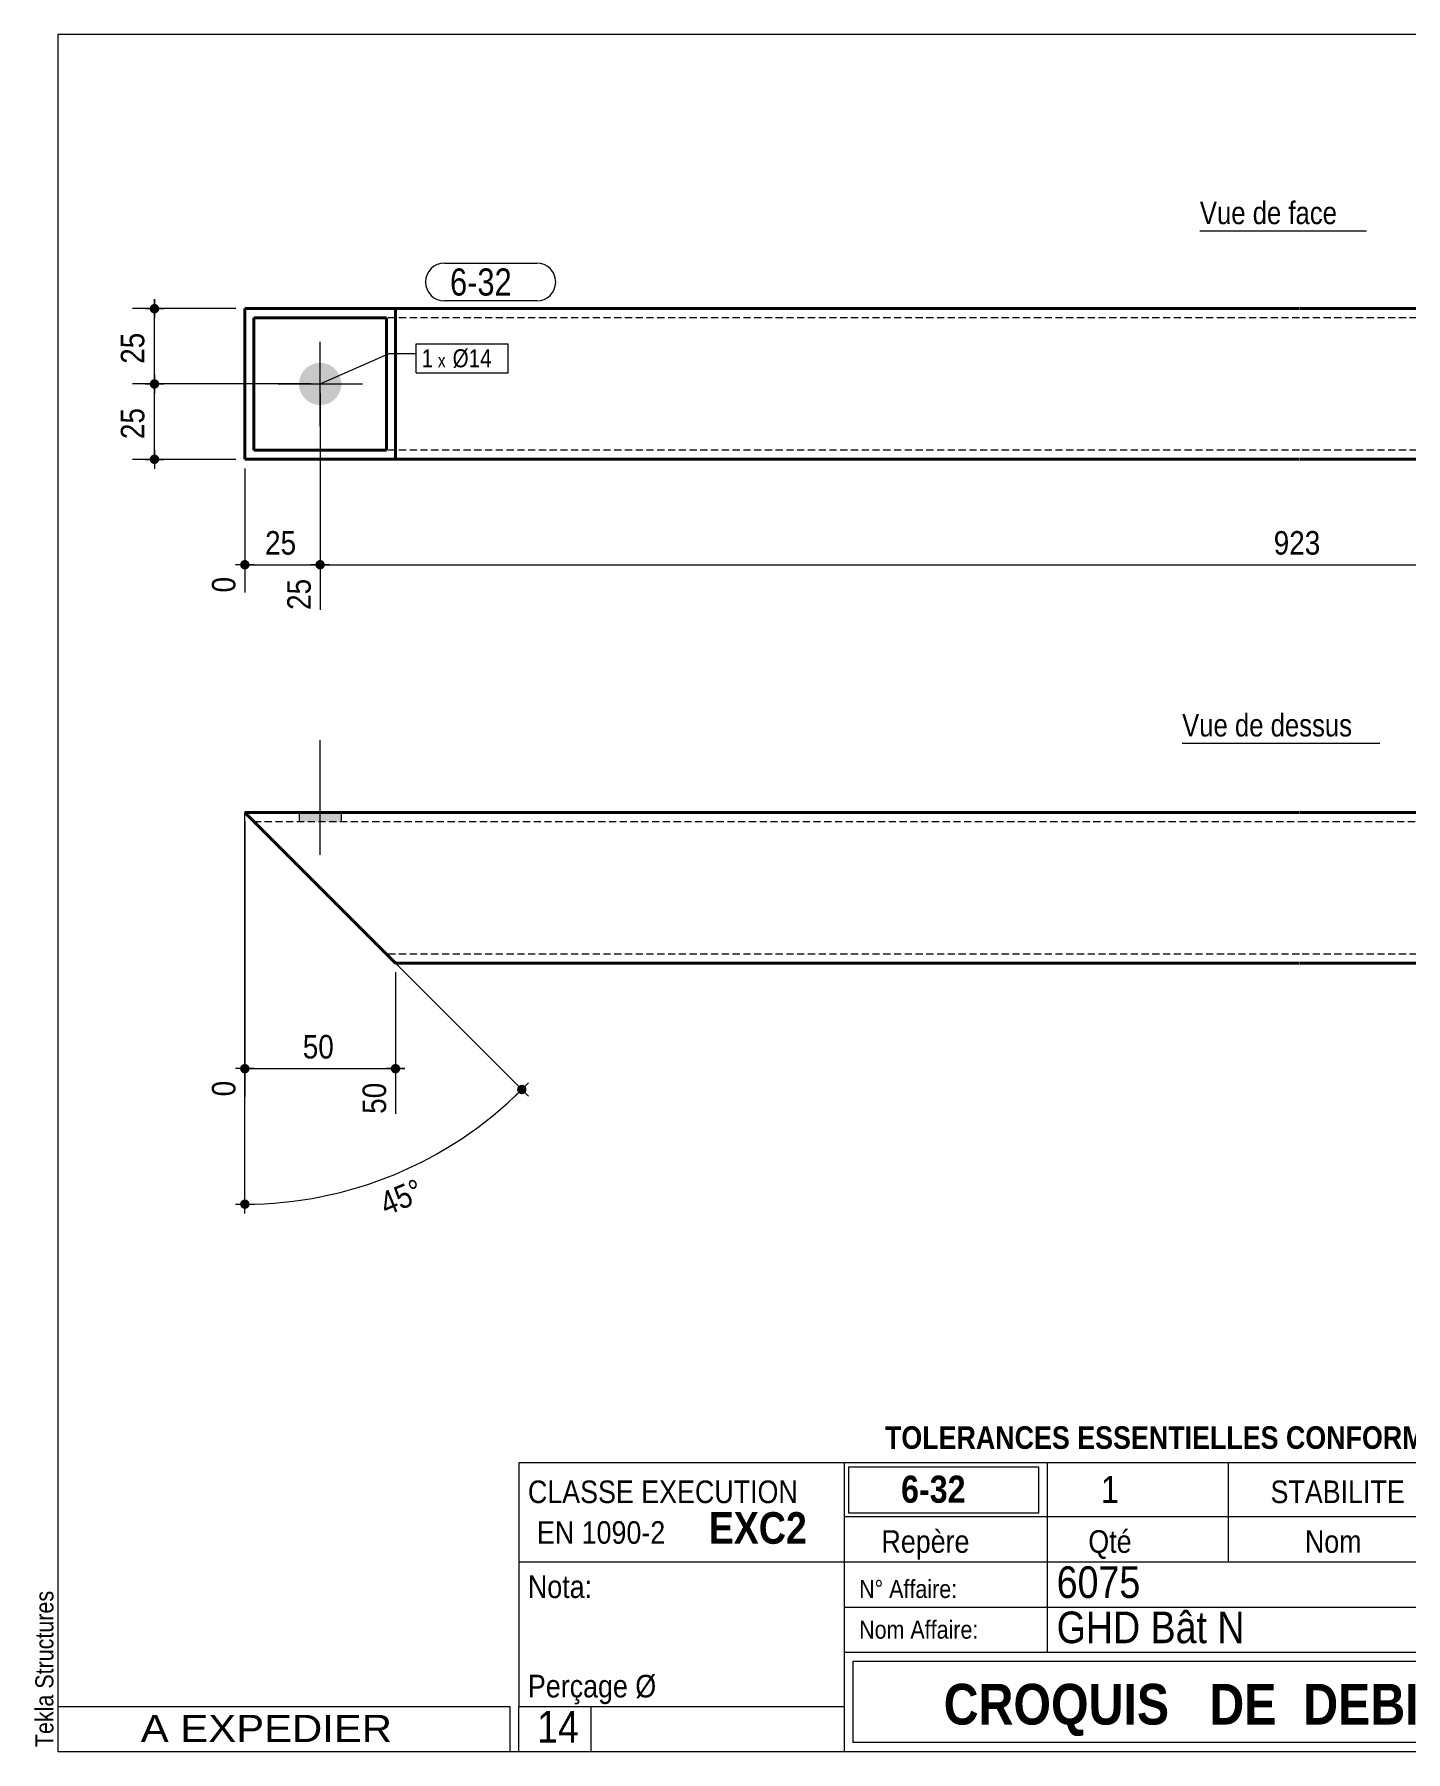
# Model space of a CAD drawing. Header units: millimetres. Extents: x 2 to 287, y 5 to 195.
# Drawn here: x 2.4 to 154.1, y 5 to 195 of the extents above; entities that cross this region are included whole.
import ezdxf

# ---------------------------------------------------------------- set-up
doc = ezdxf.new("R2010")
doc.units = ezdxf.units.MM
doc.linetypes.add('CACHE2', pattern=[1.190625, 0.79375, -0.396875])
for name, color, linetype, lineweight in [('Autre type objet', 1, 'Continuous', 0), ('Boulon', 7, 'Continuous', 0), ('Cache', 7, 'Continuous', 0), ('Cotation', 7, 'Continuous', 0), ('Désignation boulon', 3, 'Continuous', 0), ('Feuille dessin', 5, 'Continuous', 0), ('Piece', 2, 'Continuous', 0), ('Repère pièce', 3, 'Continuous', 0)]:
    doc.layers.add(name, color=color, linetype=linetype, lineweight=lineweight)
doc.styles.add('ARIAL', font='ARIAL.TTF')
doc.styles.add('ARIAL_BOLD', font='ARIALBD.TTF')
doc.styles.add('ARIAL_NARROW', font='ARIAL.TTF')
doc.styles.add('COMIC_SANS_MS', font='COMIC.TTF')

# ---------------------------------------------------------------- blocks, each defined once
blk = doc.blocks.new('*A2')
at = {"layer": 'Boulon'}
blk.add_hatch(color=256, dxfattribs=at).paths.add_polyline_path([(33.96, 153.98), (33.9, 153.99), (33.84, 153.99), (33.78, 153.99), (33.73, 154), (33.67, 154.01), (33.61, 154.02), (33.56, 154.03), (33.5, 154.04), (33.45, 154.05), (33.39, 154.07), (33.34, 154.08), (33.28, 154.1), (33.23, 154.12), (33.17, 154.14), (33.12, 154.16), (33.07, 154.18), (33.02, 154.21), (32.96, 154.23), (32.91, 154.26), (32.86, 154.29), (32.81, 154.32), (32.77, 154.35), (32.72, 154.38), (32.67, 154.41), (32.62, 154.44), (32.58, 154.48), (32.53, 154.51), (32.49, 154.55), (32.45, 154.59), (32.4, 154.63), (32.36, 154.67), (32.32, 154.71), (32.28, 154.75), (32.25, 154.79), (32.21, 154.84), (32.17, 154.88), (32.14, 154.93), (32.11, 154.97), (32.07, 155.02), (32.04, 155.07), (32.01, 155.12), (31.98, 155.17), (31.96, 155.22), (31.93, 155.27), (31.9, 155.32), (31.88, 155.37), (31.86, 155.42), (31.84, 155.48), (31.82, 155.53), (31.8, 155.58), (31.78, 155.64), (31.76, 155.69), (31.75, 155.75), (31.74, 155.81), (31.72, 155.86), (31.71, 155.92), (31.71, 155.97), (31.7, 156.03), (31.69, 156.09), (31.69, 156.15), (31.68, 156.2), (31.68, 156.26), (31.68, 156.32), (31.68, 156.37), (31.68, 156.43), (31.69, 156.49), (31.69, 156.55), (31.7, 156.6), (31.71, 156.66), (31.71, 156.72), (31.72, 156.77), (31.74, 156.83), (31.75, 156.88), (31.76, 156.94), (31.78, 156.99), (31.8, 157.05), (31.82, 157.1), (31.84, 157.16), (31.86, 157.21), (31.88, 157.26), (31.9, 157.31), (31.93, 157.37), (31.96, 157.42), (31.98, 157.47), (32.01, 157.52), (32.04, 157.56), (32.07, 157.61), (32.11, 157.66), (32.14, 157.71), (32.17, 157.75), (32.21, 157.8), (32.25, 157.84), (32.28, 157.88), (32.32, 157.93), (32.36, 157.97), (32.4, 158.01), (32.45, 158.05), (32.49, 158.08), (32.53, 158.12), (32.58, 158.16), (32.62, 158.19), (32.67, 158.22), (32.72, 158.26), (32.77, 158.29), (32.81, 158.32), (32.86, 158.35), (32.91, 158.37), (32.96, 158.4), (33.02, 158.43), (33.07, 158.45), (33.12, 158.47), (33.17, 158.49), (33.23, 158.51), (33.28, 158.53), (33.34, 158.55), (33.39, 158.57), (33.45, 158.58), (33.5, 158.59), (33.56, 158.61), (33.61, 158.62), (33.67, 158.62), (33.73, 158.63), (33.78, 158.64), (33.84, 158.64), (33.9, 158.65), (33.96, 158.65), (34.01, 158.65), (34.07, 158.65), (34.13, 158.65), (34.18, 158.64), (34.24, 158.64), (34.3, 158.63), (34.36, 158.62), (34.41, 158.62), (34.47, 158.61), (34.52, 158.59), (34.58, 158.58), (34.64, 158.57), (34.69, 158.55), (34.75, 158.53), (34.8, 158.51), (34.85, 158.49), (34.91, 158.47), (34.96, 158.45), (35.01, 158.43), (35.06, 158.4), (35.11, 158.37), (35.16, 158.35), (35.21, 158.32), (35.26, 158.29), (35.31, 158.26), (35.36, 158.22), (35.4, 158.19), (35.45, 158.16), (35.49, 158.12), (35.54, 158.08), (35.58, 158.05), (35.62, 158.01), (35.66, 157.97), (35.7, 157.93), (35.74, 157.88), (35.78, 157.84), (35.82, 157.8), (35.85, 157.75), (35.89, 157.71), (35.92, 157.66), (35.95, 157.61), (35.98, 157.56), (36.01, 157.52), (36.04, 157.47), (36.07, 157.42), (36.1, 157.37), (36.12, 157.31), (36.15, 157.26), (36.17, 157.21), (36.19, 157.16), (36.21, 157.1), (36.23, 157.05), (36.25, 156.99), (36.26, 156.94), (36.28, 156.88), (36.29, 156.83), (36.3, 156.77), (36.31, 156.72), (36.32, 156.66), (36.33, 156.6), (36.34, 156.55), (36.34, 156.49), (36.34, 156.43), (36.35, 156.37), (36.35, 156.32), (36.35, 156.26), (36.34, 156.2), (36.34, 156.15), (36.34, 156.09), (36.33, 156.03), (36.32, 155.97), (36.31, 155.92), (36.3, 155.86), (36.29, 155.81), (36.28, 155.75), (36.26, 155.69), (36.25, 155.64), (36.23, 155.58), (36.21, 155.53), (36.19, 155.48), (36.17, 155.42), (36.15, 155.37), (36.12, 155.32), (36.1, 155.27), (36.07, 155.22), (36.04, 155.17), (36.01, 155.12), (35.98, 155.07), (35.95, 155.02), (35.92, 154.97), (35.89, 154.93), (35.85, 154.88), (35.82, 154.84), (35.78, 154.79), (35.74, 154.75), (35.7, 154.71), (35.66, 154.67), (35.62, 154.63), (35.58, 154.59), (35.54, 154.55), (35.49, 154.51), (35.45, 154.48), (35.4, 154.44), (35.36, 154.41), (35.31, 154.38), (35.26, 154.35), (35.21, 154.32), (35.16, 154.29), (35.11, 154.26), (35.06, 154.23), (35.01, 154.21), (34.96, 154.18), (34.91, 154.16), (34.85, 154.14), (34.8, 154.12), (34.75, 154.1), (34.69, 154.08), (34.64, 154.07), (34.58, 154.05), (34.52, 154.04), (34.47, 154.03), (34.41, 154.02), (34.36, 154.01), (34.3, 154), (34.24, 153.99), (34.18, 153.99), (34.13, 153.99), (34.07, 153.98), (34.01, 153.98)], flags=17)
at = {"layer": 'Boulon', "linetype": 'Continuous', "lineweight": 0}
for p, q in [((34.01, 151.65), (34.01, 160.98)), ((29.35, 156.32), (38.68, 156.32))]:
    blk.add_line(p, q, dxfattribs=at)
blk = doc.blocks.new('*A3')
at = {"layer": 'Cache', "color": 7, "linetype": 'CACHE2', "lineweight": 20}
for p, q in [((142.348316, 163.65), (41.348297, 163.65)), ((243.448337, 163.65), (142.448316, 163.65)), ((142.348316, 148.983333), (41.348222, 148.983333)), ((243.448262, 148.983333), (142.448316, 148.983333))]:
    blk.add_line(p, q, dxfattribs=at)
at = {"layer": 'Piece', "color": 2, "linetype": 'Continuous', "lineweight": 40}
for p, q in [((25.68, 147.983333), (25.68, 164.65)), ((25.68, 164.65), (142.348316, 164.65)), ((26.680104, 148.983333), (26.680179, 163.65)), ((41.348297, 163.65), (26.680179, 163.65)), ((41.348222, 148.983333), (41.348297, 163.65)), ((42.348316, 147.983333), (42.348401, 164.65)), ((142.448316, 164.65), (259.113995, 164.65)), ((242.448316, 147.983333), (242.448401, 164.65)), ((243.448337, 163.65), (243.448262, 148.983333)), ((258.114134, 163.65), (243.448337, 163.65)), ((258.114134, 163.65), (258.114059, 148.983333)), ((259.113995, 164.65), (259.113995, 147.983333)), ((41.348222, 148.983333), (26.680104, 148.983333)), ((258.114059, 148.983333), (243.448262, 148.983333)), ((142.348316, 147.983333), (25.68, 147.983333)), ((242.448316, 147.983333), (142.448316, 147.983333)), ((259.113995, 147.983333), (242.448316, 147.983333))]:
    blk.add_line(p, q, dxfattribs=at)
blk = doc.blocks.new('*A5')
at = {"layer": 'Boulon'}
blk.add_hatch(color=256, dxfattribs=at).paths.add_polyline_path([(36.35, 108.9), (36.35, 107.9), (31.68, 107.9), (31.68, 108.9)], flags=17)
at = {"layer": 'Boulon', "linetype": 'Continuous', "lineweight": 0}
for p, q in [((34.01, 104.23), (34.01, 116.9)), ((31.68, 108.9), (31.68, 107.9)), ((36.35, 108.9), (36.35, 107.9))]:
    blk.add_line(p, q, dxfattribs=at)
blk = doc.blocks.new('*A6')
at = {"layer": 'Cache', "color": 7, "linetype": 'CACHE2', "lineweight": 20}
for p, q in [((42.348316, 92.233333), (25.68, 108.9)), ((259.113995, 108.9), (242.448316, 92.233333)), ((26.680179, 107.9), (26.680104, 107.9)), ((26.680104, 107.9), (142.348316, 107.9)), ((26.680179, 107.9), (41.348297, 93.233333)), ((142.448316, 107.9), (258.114134, 107.9)), ((243.448337, 93.233333), (258.114134, 107.9)), ((142.348316, 93.233333), (41.348222, 93.233333)), ((243.448337, 93.233333), (142.448316, 93.233333))]:
    blk.add_line(p, q, dxfattribs=at)
at = {"layer": 'Piece', "color": 2, "linetype": 'Continuous', "lineweight": 40}
for p, q in [((25.68, 108.9), (42.348401, 92.233333)), ((142.348316, 108.9), (25.68, 108.9)), ((259.113995, 108.9), (142.448316, 108.9)), ((242.448401, 92.233333), (259.113995, 108.9)), ((42.348316, 92.233333), (142.348316, 92.233333)), ((142.448316, 92.233333), (242.448401, 92.233333))]:
    blk.add_line(p, q, dxfattribs=at)
blk = doc.blocks.new('*A7')
at = {"layer": 'Feuille dessin', "linetype": 'Continuous', "lineweight": 0}
for p, q in [((282, 195), (5, 195)), ((5, 195), (5, 5)), ((282, 5), (282, 195)), ((5, 5), (282, 5))]:
    blk.add_line(p, q, dxfattribs=at)
at = {"layer": 'Feuille dessin', "style": 'ARIAL', "width": 0.85}
blk.add_text('Tekla Structures', height=2, rotation=90, dxfattribs=at).set_placement((4.5, 5.5))
blk = doc.blocks.new('*A9')
at = {"layer": 'Autre type objet', "linetype": 'Continuous', "lineweight": 0}
for p, q in [((56, 37), (92, 37)), ((56, 37), (56, 10)), ((92, 37), (92, 10)), ((56, 26), (92, 26)), ((56, 10), (92, 10)), ((56, 5), (56, 10)), ((64, 5), (64, 10)), ((56, 5), (64, 5))]:
    blk.add_line(p, q, dxfattribs=at)
at = {"layer": 'Autre type objet', "width": 0.85}
for s, height, style, p in [('CLASSE EXECUTION', 2.5, 'ARIAL', (57, 32.5)), ('EN 1090-2', 2.5, 'ARIAL', (58, 28)), ('EXC2', 3.5, 'ARIAL_BOLD', (77, 28)), ('Nota:', 2.5, 'ARIAL', (57, 22)), ('Perçage Ø', 2.5, 'ARIAL', (57, 11)), ('14', 3.5, 'ARIAL_NARROW', (58.014234, 6))]:
    blk.add_text(s, height=height, dxfattribs=dict(at, style=style)).set_placement(p)
blk = doc.blocks.new('*A10')
at = {"layer": 'Autre type objet', "linetype": 'Continuous', "lineweight": 0}
for p, q in [((92, 37), (282, 37)), ((92, 37), (92, 31)), ((92.51953, 36.5), (113.5, 36.5)), ((92.51953, 31.394341), (92.51953, 36.5)), ((113.5, 36.5), (113.5, 31.394341)), ((114.5, 31), (114.5, 37)), ((134.5, 31), (134.5, 37)), ((160, 31), (160, 37)), ((195, 31), (195, 37)), ((212, 31), (212, 37)), ((228, 31), (228, 37)), ((263.5, 31), (263.5, 37)), ((282, 31), (282, 37)), ((92, 31), (282, 31)), ((92, 31), (92, 5)), ((113.5, 31.394341), (92.51953, 31.394341)), ((114.5, 16), (114.5, 31)), ((134.5, 26), (134.5, 31)), ((160, 26), (160, 31)), ((195, 26), (195, 31)), ((212, 26), (212, 31)), ((228, 26), (228, 31)), ((263.5, 26), (263.5, 31)), ((282, 5), (282, 31)), ((92, 26), (282, 26)), ((181, 26), (181, 5)), ((208, 26), (208, 5)), ((241.262466, 5), (241.262466, 26)), ((92, 21), (241.327069, 20.935451)), ((92, 16), (181, 16)), ((181, 16), (241.297815, 16.021151)), ((93, 15), (180, 15)), ((93, 6), (93, 15)), ((180, 15), (180, 6)), ((181, 11), (241.217807, 10.969512)), ((180, 6), (93, 6)), ((92, 5), (282, 5))]:
    blk.add_line(p, q, dxfattribs=at)
at = {"layer": 'Autre type objet', "width": 0.85}
for s, height, style, p in [('TOLERANCES ESSENTIELLES CONFORMES A LA NORME 1090-1', 2.5, 'ARIAL_BOLD', (96.5, 38.5)), ('6-32', 3, 'ARIAL_BOLD', (98.285724, 32.540141)), ('1', 3, 'ARIAL', (120.389893, 32.5)), ('STABILITE', 2.5, 'ARIAL', (139.159546, 32.5)), ('TUBE-C-50*50*3', 2.5, 'ARIAL', (163.315063, 32.5)), ('973', 3, 'ARIAL', (200.165771, 32.5)), ('S235JR', 3, 'ARIAL', (212.880127, 32.5)), ('PEINTURE', 2.5, 'ARIAL', (237.24646, 32.5)), ('4.1', 3, 'ARIAL', (270.222412, 32.5)), ('Repère', 2.5, 'ARIAL', (96.112978, 27)), ('Qté', 2.5, 'ARIAL', (119, 27)), ('Nom', 2.5, 'ARIAL', (142.961426, 27)), ('Profil', 2.5, 'ARIAL', (173.903564, 27)), ('Longueur', 2.5, 'ARIAL', (197, 27)), ('Qualité', 2.5, 'ARIAL', (214.218018, 27)), ('Finition', 2.5, 'ARIAL', (243, 27)), ('Poids U', 2.5, 'ARIAL', (264, 27)), ('(Kg)', 2, 'ARIAL', (276.5, 27)), ('6075', 3.5, 'ARIAL', (115.5, 22)), ('N° Affaire:', 2, 'ARIAL', (93.640566, 22)), ('Indice de révision:', 2, 'ARIAL', (183, 22)), ('CHARPENTES', 3, 'ARIAL_BOLD', (247.5, 18)), ('Nom Affaire:', 2, 'ARIAL', (93.640566, 17.5)), ('GHD Bât N', 3.5, 'ARIAL', (115.5, 17)), ('Date de révision:', 2, 'ARIAL', (183, 17)), ('Date de création:', 2, 'ARIAL', (183, 12)), ('03.04.2017', 2.5, 'ARIAL', (209, 12)), ('SAINT CLAIR', 3, 'ARIAL_BOLD', (248.5, 11.5)), ('CROQUIS   DE  DEBIT', 4.5, 'ARIAL_BOLD', (103, 8)), ('SD', 2.5, 'ARIAL', (209, 7)), ('Dessinateur:', 2, 'ARIAL', (183, 7))]:
    blk.add_text(s, height=height, dxfattribs=dict(at, style=style)).set_placement(p)
blk = doc.blocks.new('*A11')
at = {"layer": 'Autre type objet', "linetype": 'Continuous', "lineweight": 0}
for p, q in [((5, 10), (55, 10)), ((5, 10), (5, 5)), ((55, 10), (55, 5)), ((5, 5), (55, 5))]:
    blk.add_line(p, q, dxfattribs=at)
at = {"layer": 'Autre type objet', "style": 'ARIAL', "width": 1.105}
blk.add_text('A EXPEDIER', height=3, dxfattribs=at).set_placement((14.169647, 6.073465))
blk = doc.blocks.new('*A12')
at = {"layer": 'Cotation'}
for points in [[(15.65, 155.8), (15.63, 155.8), (15.6, 155.8), (15.58, 155.81), (15.55, 155.81), (15.53, 155.82), (15.5, 155.83), (15.48, 155.84), (15.46, 155.85), (15.43, 155.86), (15.41, 155.87), (15.39, 155.88), (15.37, 155.9), (15.35, 155.91), (15.33, 155.93), (15.31, 155.95), (15.29, 155.97), (15.28, 155.99), (15.26, 156.01), (15.25, 156.03), (15.23, 156.05), (15.22, 156.07), (15.21, 156.09), (15.2, 156.12), (15.19, 156.14), (15.18, 156.17), (15.18, 156.19), (15.17, 156.22), (15.17, 156.24), (15.16, 156.27), (15.16, 156.29), (15.16, 156.32), (15.16, 156.34), (15.16, 156.37), (15.17, 156.39), (15.17, 156.42), (15.18, 156.44), (15.18, 156.47), (15.19, 156.49), (15.2, 156.52), (15.21, 156.54), (15.22, 156.56), (15.23, 156.58), (15.25, 156.61), (15.26, 156.63), (15.28, 156.65), (15.29, 156.67), (15.31, 156.68), (15.33, 156.7), (15.35, 156.72), (15.37, 156.73), (15.39, 156.75), (15.41, 156.76), (15.43, 156.78), (15.46, 156.79), (15.48, 156.8), (15.5, 156.81), (15.53, 156.81), (15.55, 156.82), (15.58, 156.83), (15.6, 156.83), (15.63, 156.83), (15.65, 156.84), (15.68, 156.84), (15.71, 156.84), (15.73, 156.83), (15.76, 156.83), (15.78, 156.83), (15.81, 156.82), (15.83, 156.81), (15.86, 156.81), (15.88, 156.8), (15.9, 156.79), (15.93, 156.78), (15.95, 156.76), (15.97, 156.75), (15.99, 156.73), (16.01, 156.72), (16.03, 156.7), (16.05, 156.68), (16.07, 156.67), (16.08, 156.65), (16.1, 156.63), (16.11, 156.61), (16.13, 156.58), (16.14, 156.56), (16.15, 156.54), (16.16, 156.52), (16.17, 156.49), (16.18, 156.47), (16.18, 156.44), (16.19, 156.42), (16.19, 156.39), (16.2, 156.37), (16.2, 156.34), (16.2, 156.32), (16.2, 156.29), (16.2, 156.27), (16.19, 156.24), (16.19, 156.22), (16.18, 156.19), (16.18, 156.17), (16.17, 156.14), (16.16, 156.12), (16.15, 156.09), (16.14, 156.07), (16.13, 156.05), (16.11, 156.03), (16.1, 156.01), (16.08, 155.99), (16.07, 155.97), (16.05, 155.95), (16.03, 155.93), (16.01, 155.91), (15.99, 155.9), (15.97, 155.88), (15.95, 155.87), (15.93, 155.86), (15.9, 155.85), (15.88, 155.84), (15.86, 155.83), (15.83, 155.82), (15.81, 155.81), (15.78, 155.81), (15.76, 155.8), (15.73, 155.8), (15.71, 155.8), (15.68, 155.8)], [(15.65, 147.46), (15.63, 147.47), (15.6, 147.47), (15.58, 147.47), (15.55, 147.48), (15.53, 147.49), (15.5, 147.49), (15.48, 147.5), (15.46, 147.51), (15.43, 147.52), (15.41, 147.54), (15.39, 147.55), (15.37, 147.57), (15.35, 147.58), (15.33, 147.6), (15.31, 147.62), (15.29, 147.63), (15.28, 147.65), (15.26, 147.67), (15.25, 147.69), (15.23, 147.72), (15.22, 147.74), (15.21, 147.76), (15.2, 147.78), (15.19, 147.81), (15.18, 147.83), (15.18, 147.86), (15.17, 147.88), (15.17, 147.91), (15.16, 147.93), (15.16, 147.96), (15.16, 147.98), (15.16, 148.01), (15.16, 148.03), (15.17, 148.06), (15.17, 148.08), (15.18, 148.11), (15.18, 148.13), (15.19, 148.16), (15.2, 148.18), (15.21, 148.21), (15.22, 148.23), (15.23, 148.25), (15.25, 148.27), (15.26, 148.29), (15.28, 148.31), (15.29, 148.33), (15.31, 148.35), (15.33, 148.37), (15.35, 148.39), (15.37, 148.4), (15.39, 148.42), (15.41, 148.43), (15.43, 148.44), (15.46, 148.45), (15.48, 148.46), (15.5, 148.47), (15.53, 148.48), (15.55, 148.49), (15.58, 148.49), (15.6, 148.5), (15.63, 148.5), (15.65, 148.5), (15.68, 148.5), (15.71, 148.5), (15.73, 148.5), (15.76, 148.5), (15.78, 148.49), (15.81, 148.49), (15.83, 148.48), (15.86, 148.47), (15.88, 148.46), (15.9, 148.45), (15.93, 148.44), (15.95, 148.43), (15.97, 148.42), (15.99, 148.4), (16.01, 148.39), (16.03, 148.37), (16.05, 148.35), (16.07, 148.33), (16.08, 148.31), (16.1, 148.29), (16.11, 148.27), (16.13, 148.25), (16.14, 148.23), (16.15, 148.21), (16.16, 148.18), (16.17, 148.16), (16.18, 148.13), (16.18, 148.11), (16.19, 148.08), (16.19, 148.06), (16.2, 148.03), (16.2, 148.01), (16.2, 147.98), (16.2, 147.96), (16.2, 147.93), (16.19, 147.91), (16.19, 147.88), (16.18, 147.86), (16.18, 147.83), (16.17, 147.81), (16.16, 147.78), (16.15, 147.76), (16.14, 147.74), (16.13, 147.72), (16.11, 147.69), (16.1, 147.67), (16.08, 147.65), (16.07, 147.63), (16.05, 147.62), (16.03, 147.6), (16.01, 147.58), (15.99, 147.57), (15.97, 147.55), (15.95, 147.54), (15.93, 147.52), (15.9, 147.51), (15.88, 147.5), (15.86, 147.49), (15.83, 147.49), (15.81, 147.48), (15.78, 147.47), (15.76, 147.47), (15.73, 147.47), (15.71, 147.46), (15.68, 147.46)]]:
    blk.add_hatch(color=256, dxfattribs=at).paths.add_polyline_path(points, flags=17)
at = {"layer": 'Cotation', "linetype": 'Continuous', "lineweight": 0}
for p, q in [((33.01, 156.32), (13.26, 156.32)), ((14.64, 156.32), (16.72, 156.32)), ((15.68, 157.36), (15.68, 155.28)), ((15.68, 156.32), (15.68, 157.36)), ((15.68, 147.98), (15.68, 156.32)), ((15.68, 149.02), (15.68, 146.94)), ((24.68, 147.98), (13.26, 147.98)), ((14.64, 147.98), (16.72, 147.98)), ((15.68, 147.98), (15.68, 146.94))]:
    blk.add_line(p, q, dxfattribs=at)
at = {"layer": 'Cotation'}
for p in [(15.68, 156.32), (15.68, 147.98)]:
    blk.add_point(p, dxfattribs=at)
at = {"layer": 'Cotation', "style": 'ARIAL', "width": 0.85}
blk.add_text('25', height=2.6, rotation=90.0002, dxfattribs=at).set_placement((14.56, 150.22))
blk = doc.blocks.new('*A13')
at = {"layer": 'Cotation'}
for points in [[(15.65, 164.13), (15.63, 164.13), (15.6, 164.14), (15.58, 164.14), (15.55, 164.15), (15.53, 164.15), (15.5, 164.16), (15.48, 164.17), (15.46, 164.18), (15.43, 164.19), (15.41, 164.2), (15.39, 164.22), (15.37, 164.23), (15.35, 164.25), (15.33, 164.26), (15.31, 164.28), (15.29, 164.3), (15.28, 164.32), (15.26, 164.34), (15.25, 164.36), (15.23, 164.38), (15.22, 164.4), (15.21, 164.43), (15.2, 164.45), (15.19, 164.47), (15.18, 164.5), (15.18, 164.52), (15.17, 164.55), (15.17, 164.57), (15.16, 164.6), (15.16, 164.62), (15.16, 164.65), (15.16, 164.68), (15.16, 164.7), (15.17, 164.73), (15.17, 164.75), (15.18, 164.78), (15.18, 164.8), (15.19, 164.83), (15.2, 164.85), (15.21, 164.87), (15.22, 164.9), (15.23, 164.92), (15.25, 164.94), (15.26, 164.96), (15.28, 164.98), (15.29, 165), (15.31, 165.02), (15.33, 165.04), (15.35, 165.05), (15.37, 165.07), (15.39, 165.08), (15.41, 165.1), (15.43, 165.11), (15.46, 165.12), (15.48, 165.13), (15.5, 165.14), (15.53, 165.15), (15.55, 165.15), (15.58, 165.16), (15.6, 165.16), (15.63, 165.17), (15.65, 165.17), (15.68, 165.17), (15.71, 165.17), (15.73, 165.17), (15.76, 165.16), (15.78, 165.16), (15.81, 165.15), (15.83, 165.15), (15.86, 165.14), (15.88, 165.13), (15.9, 165.12), (15.93, 165.11), (15.95, 165.1), (15.97, 165.08), (15.99, 165.07), (16.01, 165.05), (16.03, 165.04), (16.05, 165.02), (16.07, 165), (16.08, 164.98), (16.1, 164.96), (16.11, 164.94), (16.13, 164.92), (16.14, 164.9), (16.15, 164.87), (16.16, 164.85), (16.17, 164.83), (16.18, 164.8), (16.18, 164.78), (16.19, 164.75), (16.19, 164.73), (16.2, 164.7), (16.2, 164.68), (16.2, 164.65), (16.2, 164.62), (16.2, 164.6), (16.19, 164.57), (16.19, 164.55), (16.18, 164.52), (16.18, 164.5), (16.17, 164.47), (16.16, 164.45), (16.15, 164.43), (16.14, 164.4), (16.13, 164.38), (16.11, 164.36), (16.1, 164.34), (16.08, 164.32), (16.07, 164.3), (16.05, 164.28), (16.03, 164.26), (16.01, 164.25), (15.99, 164.23), (15.97, 164.22), (15.95, 164.2), (15.93, 164.19), (15.9, 164.18), (15.88, 164.17), (15.86, 164.16), (15.83, 164.15), (15.81, 164.15), (15.78, 164.14), (15.76, 164.14), (15.73, 164.13), (15.71, 164.13), (15.68, 164.13)], [(15.65, 155.8), (15.63, 155.8), (15.6, 155.8), (15.58, 155.81), (15.55, 155.81), (15.53, 155.82), (15.5, 155.83), (15.48, 155.84), (15.46, 155.85), (15.43, 155.86), (15.41, 155.87), (15.39, 155.88), (15.37, 155.9), (15.35, 155.91), (15.33, 155.93), (15.31, 155.95), (15.29, 155.97), (15.28, 155.99), (15.26, 156.01), (15.25, 156.03), (15.23, 156.05), (15.22, 156.07), (15.21, 156.09), (15.2, 156.12), (15.19, 156.14), (15.18, 156.17), (15.18, 156.19), (15.17, 156.22), (15.17, 156.24), (15.16, 156.27), (15.16, 156.29), (15.16, 156.32), (15.16, 156.34), (15.16, 156.37), (15.17, 156.39), (15.17, 156.42), (15.18, 156.44), (15.18, 156.47), (15.19, 156.49), (15.2, 156.52), (15.21, 156.54), (15.22, 156.56), (15.23, 156.58), (15.25, 156.61), (15.26, 156.63), (15.28, 156.65), (15.29, 156.67), (15.31, 156.68), (15.33, 156.7), (15.35, 156.72), (15.37, 156.73), (15.39, 156.75), (15.41, 156.76), (15.43, 156.78), (15.46, 156.79), (15.48, 156.8), (15.5, 156.81), (15.53, 156.81), (15.55, 156.82), (15.58, 156.83), (15.6, 156.83), (15.63, 156.83), (15.65, 156.84), (15.68, 156.84), (15.71, 156.84), (15.73, 156.83), (15.76, 156.83), (15.78, 156.83), (15.81, 156.82), (15.83, 156.81), (15.86, 156.81), (15.88, 156.8), (15.9, 156.79), (15.93, 156.78), (15.95, 156.76), (15.97, 156.75), (15.99, 156.73), (16.01, 156.72), (16.03, 156.7), (16.05, 156.68), (16.07, 156.67), (16.08, 156.65), (16.1, 156.63), (16.11, 156.61), (16.13, 156.58), (16.14, 156.56), (16.15, 156.54), (16.16, 156.52), (16.17, 156.49), (16.18, 156.47), (16.18, 156.44), (16.19, 156.42), (16.19, 156.39), (16.2, 156.37), (16.2, 156.34), (16.2, 156.32), (16.2, 156.29), (16.2, 156.27), (16.19, 156.24), (16.19, 156.22), (16.18, 156.19), (16.18, 156.17), (16.17, 156.14), (16.16, 156.12), (16.15, 156.09), (16.14, 156.07), (16.13, 156.05), (16.11, 156.03), (16.1, 156.01), (16.08, 155.99), (16.07, 155.97), (16.05, 155.95), (16.03, 155.93), (16.01, 155.91), (15.99, 155.9), (15.97, 155.88), (15.95, 155.87), (15.93, 155.86), (15.9, 155.85), (15.88, 155.84), (15.86, 155.83), (15.83, 155.82), (15.81, 155.81), (15.78, 155.81), (15.76, 155.8), (15.73, 155.8), (15.71, 155.8), (15.68, 155.8)]]:
    blk.add_hatch(color=256, dxfattribs=at).paths.add_polyline_path(points, flags=17)
at = {"layer": 'Cotation', "linetype": 'Continuous', "lineweight": 0}
for p, q in [((15.68, 165.69), (15.68, 163.61)), ((15.68, 164.65), (15.68, 165.69)), ((24.68, 164.65), (13.26, 164.65)), ((14.64, 164.65), (16.72, 164.65)), ((15.68, 156.32), (15.68, 164.65)), ((33.01, 156.32), (13.26, 156.32)), ((14.64, 156.32), (16.72, 156.32)), ((15.68, 157.36), (15.68, 155.28)), ((15.68, 156.32), (15.68, 155.28))]:
    blk.add_line(p, q, dxfattribs=at)
at = {"layer": 'Cotation'}
for p in [(15.68, 164.65), (15.68, 156.32)]:
    blk.add_point(p, dxfattribs=at)
at = {"layer": 'Cotation', "style": 'ARIAL', "width": 0.85}
blk.add_text('25', height=2.6, rotation=90.0002, dxfattribs=at).set_placement((14.56, 158.55))
blk = doc.blocks.new('*A16')
at = {"layer": 'Cotation'}
for points in [[(25.65, 135.8), (25.63, 135.8), (25.6, 135.8), (25.58, 135.81), (25.55, 135.81), (25.53, 135.82), (25.5, 135.83), (25.48, 135.84), (25.46, 135.85), (25.43, 135.86), (25.41, 135.87), (25.39, 135.88), (25.37, 135.9), (25.35, 135.91), (25.33, 135.93), (25.31, 135.95), (25.29, 135.97), (25.28, 135.99), (25.26, 136.01), (25.25, 136.03), (25.23, 136.05), (25.22, 136.07), (25.21, 136.09), (25.2, 136.12), (25.19, 136.14), (25.18, 136.17), (25.18, 136.19), (25.17, 136.22), (25.17, 136.24), (25.16, 136.27), (25.16, 136.29), (25.16, 136.32), (25.16, 136.34), (25.16, 136.37), (25.17, 136.39), (25.17, 136.42), (25.18, 136.44), (25.18, 136.47), (25.19, 136.49), (25.2, 136.52), (25.21, 136.54), (25.22, 136.56), (25.23, 136.58), (25.25, 136.61), (25.26, 136.63), (25.28, 136.65), (25.29, 136.67), (25.31, 136.68), (25.33, 136.7), (25.35, 136.72), (25.37, 136.73), (25.39, 136.75), (25.41, 136.76), (25.43, 136.78), (25.46, 136.79), (25.48, 136.8), (25.5, 136.81), (25.53, 136.81), (25.55, 136.82), (25.58, 136.83), (25.6, 136.83), (25.63, 136.83), (25.65, 136.84), (25.68, 136.84), (25.71, 136.84), (25.73, 136.83), (25.76, 136.83), (25.78, 136.83), (25.81, 136.82), (25.83, 136.81), (25.86, 136.81), (25.88, 136.8), (25.9, 136.79), (25.93, 136.78), (25.95, 136.76), (25.97, 136.75), (25.99, 136.73), (26.01, 136.72), (26.03, 136.7), (26.05, 136.68), (26.07, 136.67), (26.08, 136.65), (26.1, 136.63), (26.11, 136.61), (26.13, 136.58), (26.14, 136.56), (26.15, 136.54), (26.16, 136.52), (26.17, 136.49), (26.18, 136.47), (26.18, 136.44), (26.19, 136.42), (26.19, 136.39), (26.2, 136.37), (26.2, 136.34), (26.2, 136.32), (26.2, 136.29), (26.2, 136.27), (26.19, 136.24), (26.19, 136.22), (26.18, 136.19), (26.18, 136.17), (26.17, 136.14), (26.16, 136.12), (26.15, 136.09), (26.14, 136.07), (26.13, 136.05), (26.11, 136.03), (26.1, 136.01), (26.08, 135.99), (26.07, 135.97), (26.05, 135.95), (26.03, 135.93), (26.01, 135.91), (25.99, 135.9), (25.97, 135.88), (25.95, 135.87), (25.93, 135.86), (25.9, 135.85), (25.88, 135.84), (25.86, 135.83), (25.83, 135.82), (25.81, 135.81), (25.78, 135.81), (25.76, 135.8), (25.73, 135.8), (25.71, 135.8), (25.68, 135.8)], [(33.99, 135.8), (33.96, 135.8), (33.94, 135.8), (33.91, 135.81), (33.89, 135.81), (33.86, 135.82), (33.84, 135.83), (33.81, 135.84), (33.79, 135.85), (33.77, 135.86), (33.75, 135.87), (33.72, 135.88), (33.7, 135.9), (33.68, 135.91), (33.66, 135.93), (33.65, 135.95), (33.63, 135.97), (33.61, 135.99), (33.6, 136.01), (33.58, 136.03), (33.57, 136.05), (33.55, 136.07), (33.54, 136.09), (33.53, 136.12), (33.52, 136.14), (33.52, 136.17), (33.51, 136.19), (33.5, 136.22), (33.5, 136.24), (33.5, 136.27), (33.49, 136.29), (33.49, 136.32), (33.49, 136.34), (33.5, 136.37), (33.5, 136.39), (33.5, 136.42), (33.51, 136.44), (33.52, 136.47), (33.52, 136.49), (33.53, 136.52), (33.54, 136.54), (33.55, 136.56), (33.57, 136.58), (33.58, 136.61), (33.6, 136.63), (33.61, 136.65), (33.63, 136.67), (33.65, 136.68), (33.66, 136.7), (33.68, 136.72), (33.7, 136.73), (33.72, 136.75), (33.75, 136.76), (33.77, 136.78), (33.79, 136.79), (33.81, 136.8), (33.84, 136.81), (33.86, 136.81), (33.89, 136.82), (33.91, 136.83), (33.94, 136.83), (33.96, 136.83), (33.99, 136.84), (34.01, 136.84), (34.04, 136.84), (34.06, 136.83), (34.09, 136.83), (34.11, 136.83), (34.14, 136.82), (34.16, 136.81), (34.19, 136.81), (34.21, 136.8), (34.24, 136.79), (34.26, 136.78), (34.28, 136.76), (34.3, 136.75), (34.32, 136.73), (34.34, 136.72), (34.36, 136.7), (34.38, 136.68), (34.4, 136.67), (34.42, 136.65), (34.43, 136.63), (34.45, 136.61), (34.46, 136.58), (34.47, 136.56), (34.48, 136.54), (34.49, 136.52), (34.5, 136.49), (34.51, 136.47), (34.52, 136.44), (34.52, 136.42), (34.53, 136.39), (34.53, 136.37), (34.53, 136.34), (34.53, 136.32), (34.53, 136.29), (34.53, 136.27), (34.53, 136.24), (34.52, 136.22), (34.52, 136.19), (34.51, 136.17), (34.5, 136.14), (34.49, 136.12), (34.48, 136.09), (34.47, 136.07), (34.46, 136.05), (34.45, 136.03), (34.43, 136.01), (34.42, 135.99), (34.4, 135.97), (34.38, 135.95), (34.36, 135.93), (34.34, 135.91), (34.32, 135.9), (34.3, 135.88), (34.28, 135.87), (34.26, 135.86), (34.24, 135.85), (34.21, 135.84), (34.19, 135.83), (34.16, 135.82), (34.14, 135.81), (34.11, 135.81), (34.09, 135.8), (34.06, 135.8), (34.04, 135.8), (34.01, 135.8)]]:
    blk.add_hatch(color=256, dxfattribs=at).paths.add_polyline_path(points, flags=17)
at = {"layer": 'Cotation', "linetype": 'Continuous', "lineweight": 0}
for p, q in [((34.01, 155.32), (34.01, 131.32)), ((25.68, 146.98), (25.68, 133.25)), ((25.68, 137.36), (25.68, 135.28)), ((34.01, 137.36), (34.01, 135.28)), ((26.72, 136.32), (24.64, 136.32)), ((25.68, 136.32), (24.64, 136.32)), ((25.68, 136.32), (34.01, 136.32)), ((35.05, 136.32), (32.97, 136.32)), ((34.01, 136.32), (35.05, 136.32))]:
    blk.add_line(p, q, dxfattribs=at)
at = {"layer": 'Cotation'}
for p in [(25.68, 136.32), (34.01, 136.32)]:
    blk.add_point(p, dxfattribs=at)
at = {"layer": 'Cotation', "style": 'ARIAL', "width": 0.85}
blk.add_text('25', height=2.6, dxfattribs=at).set_placement((27.92, 137.44))
for s, p in [('0', (24.64, 133.25)), ('25', (32.97, 131.32))]:
    blk.add_text(s, height=2.6, rotation=90.0002, dxfattribs=at).set_placement(p)
blk = doc.blocks.new('*A17')
at = {"layer": 'Cotation'}
for points in [[(33.99, 135.8), (33.96, 135.8), (33.94, 135.8), (33.91, 135.81), (33.89, 135.81), (33.86, 135.82), (33.84, 135.83), (33.81, 135.84), (33.79, 135.85), (33.77, 135.86), (33.75, 135.87), (33.72, 135.88), (33.7, 135.9), (33.68, 135.91), (33.66, 135.93), (33.65, 135.95), (33.63, 135.97), (33.61, 135.99), (33.6, 136.01), (33.58, 136.03), (33.57, 136.05), (33.55, 136.07), (33.54, 136.09), (33.53, 136.12), (33.52, 136.14), (33.52, 136.17), (33.51, 136.19), (33.5, 136.22), (33.5, 136.24), (33.5, 136.27), (33.49, 136.29), (33.49, 136.32), (33.49, 136.34), (33.5, 136.37), (33.5, 136.39), (33.5, 136.42), (33.51, 136.44), (33.52, 136.47), (33.52, 136.49), (33.53, 136.52), (33.54, 136.54), (33.55, 136.56), (33.57, 136.58), (33.58, 136.61), (33.6, 136.63), (33.61, 136.65), (33.63, 136.67), (33.65, 136.68), (33.66, 136.7), (33.68, 136.72), (33.7, 136.73), (33.72, 136.75), (33.75, 136.76), (33.77, 136.78), (33.79, 136.79), (33.81, 136.8), (33.84, 136.81), (33.86, 136.81), (33.89, 136.82), (33.91, 136.83), (33.94, 136.83), (33.96, 136.83), (33.99, 136.84), (34.01, 136.84), (34.04, 136.84), (34.06, 136.83), (34.09, 136.83), (34.11, 136.83), (34.14, 136.82), (34.16, 136.81), (34.19, 136.81), (34.21, 136.8), (34.24, 136.79), (34.26, 136.78), (34.28, 136.76), (34.3, 136.75), (34.32, 136.73), (34.34, 136.72), (34.36, 136.7), (34.38, 136.68), (34.4, 136.67), (34.42, 136.65), (34.43, 136.63), (34.45, 136.61), (34.46, 136.58), (34.47, 136.56), (34.48, 136.54), (34.49, 136.52), (34.5, 136.49), (34.51, 136.47), (34.52, 136.44), (34.52, 136.42), (34.53, 136.39), (34.53, 136.37), (34.53, 136.34), (34.53, 136.32), (34.53, 136.29), (34.53, 136.27), (34.53, 136.24), (34.52, 136.22), (34.52, 136.19), (34.51, 136.17), (34.5, 136.14), (34.49, 136.12), (34.48, 136.09), (34.47, 136.07), (34.46, 136.05), (34.45, 136.03), (34.43, 136.01), (34.42, 135.99), (34.4, 135.97), (34.38, 135.95), (34.36, 135.93), (34.34, 135.91), (34.32, 135.9), (34.3, 135.88), (34.28, 135.87), (34.26, 135.86), (34.24, 135.85), (34.21, 135.84), (34.19, 135.83), (34.16, 135.82), (34.14, 135.81), (34.11, 135.81), (34.09, 135.8), (34.06, 135.8), (34.04, 135.8), (34.01, 135.8)], [(250.76, 135.8), (250.74, 135.8), (250.71, 135.8), (250.69, 135.81), (250.66, 135.81), (250.64, 135.82), (250.61, 135.83), (250.59, 135.84), (250.56, 135.85), (250.54, 135.86), (250.52, 135.87), (250.5, 135.88), (250.48, 135.9), (250.46, 135.91), (250.44, 135.93), (250.42, 135.95), (250.4, 135.97), (250.38, 135.99), (250.37, 136.01), (250.35, 136.03), (250.34, 136.05), (250.33, 136.07), (250.32, 136.09), (250.31, 136.12), (250.3, 136.14), (250.29, 136.17), (250.28, 136.19), (250.28, 136.22), (250.27, 136.24), (250.27, 136.27), (250.27, 136.29), (250.27, 136.32), (250.27, 136.34), (250.27, 136.37), (250.27, 136.39), (250.28, 136.42), (250.28, 136.44), (250.29, 136.47), (250.3, 136.49), (250.31, 136.52), (250.32, 136.54), (250.33, 136.56), (250.34, 136.58), (250.35, 136.61), (250.37, 136.63), (250.38, 136.65), (250.4, 136.67), (250.42, 136.68), (250.44, 136.7), (250.46, 136.72), (250.48, 136.73), (250.5, 136.75), (250.52, 136.76), (250.54, 136.78), (250.56, 136.79), (250.59, 136.8), (250.61, 136.81), (250.64, 136.81), (250.66, 136.82), (250.69, 136.83), (250.71, 136.83), (250.74, 136.83), (250.76, 136.84), (250.79, 136.84), (250.81, 136.84), (250.84, 136.83), (250.86, 136.83), (250.89, 136.83), (250.91, 136.82), (250.94, 136.81), (250.96, 136.81), (250.99, 136.8), (251.01, 136.79), (251.03, 136.78), (251.05, 136.76), (251.08, 136.75), (251.1, 136.73), (251.12, 136.72), (251.14, 136.7), (251.15, 136.68), (251.17, 136.67), (251.19, 136.65), (251.2, 136.63), (251.22, 136.61), (251.23, 136.58), (251.25, 136.56), (251.26, 136.54), (251.27, 136.52), (251.28, 136.49), (251.28, 136.47), (251.29, 136.44), (251.3, 136.42), (251.3, 136.39), (251.3, 136.37), (251.31, 136.34), (251.31, 136.32), (251.31, 136.29), (251.3, 136.27), (251.3, 136.24), (251.3, 136.22), (251.29, 136.19), (251.28, 136.17), (251.28, 136.14), (251.27, 136.12), (251.26, 136.09), (251.25, 136.07), (251.23, 136.05), (251.22, 136.03), (251.2, 136.01), (251.19, 135.99), (251.17, 135.97), (251.15, 135.95), (251.14, 135.93), (251.12, 135.91), (251.1, 135.9), (251.08, 135.88), (251.05, 135.87), (251.03, 135.86), (251.01, 135.85), (250.99, 135.84), (250.96, 135.83), (250.94, 135.82), (250.91, 135.81), (250.89, 135.81), (250.86, 135.8), (250.84, 135.8), (250.81, 135.8), (250.79, 135.8)]]:
    blk.add_hatch(color=256, dxfattribs=at).paths.add_polyline_path(points, flags=17)
at = {"layer": 'Cotation', "linetype": 'Continuous', "lineweight": 0}
for p, q in [((34.01, 155.32), (34.01, 131.32)), ((250.79, 155.32), (250.79, 129.39)), ((34.01, 137.36), (34.01, 135.28)), ((250.79, 137.36), (250.79, 135.28)), ((35.05, 136.32), (32.97, 136.32)), ((34.01, 136.32), (32.97, 136.32)), ((34.01, 136.32), (250.79, 136.32)), ((251.83, 136.32), (249.75, 136.32)), ((250.79, 136.32), (251.83, 136.32))]:
    blk.add_line(p, q, dxfattribs=at)
at = {"layer": 'Cotation'}
for p in [(34.01, 136.32), (250.79, 136.32)]:
    blk.add_point(p, dxfattribs=at)
at = {"layer": 'Cotation', "style": 'ARIAL', "width": 0.85}
blk.add_text('923', height=2.6, dxfattribs=at).set_placement((139.51, 137.44))
blk.add_text('948', height=2.6, rotation=90.0002, dxfattribs=at).set_placement((249.75, 129.39))
blk = doc.blocks.new('*A20')
at = {"layer": 'Désignation boulon', "linetype": 'Continuous', "lineweight": 0}
for p, q in [((34.013333, 156.316667), (41.639333, 159.6968)), ((41.639333, 159.6968), (44.639333, 159.6968)), ((44.639333, 160.763467), (54.827224, 160.763467)), ((44.639333, 157.563467), (44.639333, 160.763467)), ((54.827224, 157.563467), (54.827224, 160.763467)), ((44.639333, 157.563467), (54.827224, 157.563467))]:
    blk.add_line(p, q, dxfattribs=at)
at = {"layer": 'Désignation boulon', "style": 'COMIC_SANS_MS', "width": 0.85}
for s, height, p in [('1', 2, (45.239333, 158.163467)), ('Ø14', 2, (48.670193, 158.163467)), ('x', 1.5, (47.039529, 158.163467))]:
    blk.add_text(s, height=height, dxfattribs=at).set_placement(p)
blk = doc.blocks.new('*A21')
at = {"layer": 'Repère pièce', "linetype": 'Continuous', "lineweight": 0}
for p, q in [((47.78, 169.7), (57.971211, 169.7)), ((57.971211, 165.5), (47.78, 165.5))]:
    blk.add_line(p, q, dxfattribs=at)
for centre, start, end in [((47.78, 167.6), 90, 270), ((57.971211, 167.6), 270, 90)]:
    blk.add_arc(centre, 2.1, start, end, dxfattribs=at)
at = {"layer": 'Repère pièce', "style": 'COMIC_SANS_MS', "width": 0.85}
blk.add_text('6-32', height=3, dxfattribs=at).set_placement((48.38, 166.1))
blk = doc.blocks.new('*A22')
at = {"layer": 'Autre type objet', "linetype": 'Continuous', "lineweight": 0}
blk.add_line((131.338809, 173.25), (149.781191, 173.25), dxfattribs=at)
at = {"layer": 'Autre type objet', "style": 'COMIC_SANS_MS', "width": 0.85}
blk.add_text('Vue de face', height=2.5, dxfattribs=at).set_placement((131.338809, 174))
blk = doc.blocks.new('*A24')
at = {"layer": 'Cotation'}
for points in [[(56.3, 77.74), (56.27, 77.74), (56.25, 77.75), (56.22, 77.75), (56.2, 77.76), (56.17, 77.76), (56.15, 77.77), (56.12, 77.78), (56.1, 77.79), (56.08, 77.8), (56.06, 77.81), (56.03, 77.83), (56.01, 77.84), (55.99, 77.86), (55.97, 77.87), (55.96, 77.89), (55.94, 77.91), (55.92, 77.93), (55.91, 77.95), (55.89, 77.97), (55.88, 77.99), (55.86, 78.02), (55.85, 78.04), (55.84, 78.06), (55.83, 78.09), (55.83, 78.11), (55.82, 78.13), (55.81, 78.16), (55.81, 78.18), (55.81, 78.21), (55.8, 78.23), (55.8, 78.26), (55.8, 78.29), (55.81, 78.31), (55.81, 78.34), (55.81, 78.36), (55.82, 78.39), (55.83, 78.41), (55.83, 78.44), (55.84, 78.46), (55.85, 78.48), (55.86, 78.51), (55.88, 78.53), (55.89, 78.55), (55.91, 78.57), (55.92, 78.59), (55.94, 78.61), (55.96, 78.63), (55.97, 78.65), (55.99, 78.66), (56.01, 78.68), (56.03, 78.69), (56.06, 78.71), (56.08, 78.72), (56.1, 78.73), (56.12, 78.74), (56.15, 78.75), (56.17, 78.76), (56.2, 78.76), (56.22, 78.77), (56.25, 78.77), (56.27, 78.78), (56.3, 78.78), (56.32, 78.78), (56.35, 78.78), (56.37, 78.78), (56.4, 78.77), (56.42, 78.77), (56.45, 78.76), (56.47, 78.76), (56.5, 78.75), (56.52, 78.74), (56.55, 78.73), (56.57, 78.72), (56.59, 78.71), (56.61, 78.69), (56.63, 78.68), (56.65, 78.66), (56.67, 78.65), (56.69, 78.63), (56.71, 78.61), (56.72, 78.59), (56.74, 78.57), (56.76, 78.55), (56.77, 78.53), (56.78, 78.51), (56.79, 78.48), (56.8, 78.46), (56.81, 78.44), (56.82, 78.41), (56.83, 78.39), (56.83, 78.36), (56.84, 78.34), (56.84, 78.31), (56.84, 78.29), (56.84, 78.26), (56.84, 78.23), (56.84, 78.21), (56.84, 78.18), (56.83, 78.16), (56.83, 78.13), (56.82, 78.11), (56.81, 78.09), (56.8, 78.06), (56.79, 78.04), (56.78, 78.02), (56.77, 77.99), (56.76, 77.97), (56.74, 77.95), (56.72, 77.93), (56.71, 77.91), (56.69, 77.89), (56.67, 77.87), (56.65, 77.86), (56.63, 77.84), (56.61, 77.83), (56.59, 77.81), (56.57, 77.8), (56.55, 77.79), (56.52, 77.78), (56.5, 77.77), (56.47, 77.76), (56.45, 77.76), (56.42, 77.75), (56.4, 77.75), (56.37, 77.74), (56.35, 77.74), (56.32, 77.74)], [(25.65, 65.05), (25.63, 65.05), (25.6, 65.05), (25.58, 65.06), (25.55, 65.06), (25.53, 65.07), (25.5, 65.08), (25.48, 65.09), (25.46, 65.1), (25.43, 65.11), (25.41, 65.12), (25.39, 65.13), (25.37, 65.15), (25.35, 65.16), (25.33, 65.18), (25.31, 65.2), (25.29, 65.22), (25.28, 65.24), (25.26, 65.26), (25.25, 65.28), (25.23, 65.3), (25.22, 65.32), (25.21, 65.34), (25.2, 65.37), (25.19, 65.39), (25.18, 65.42), (25.18, 65.44), (25.17, 65.47), (25.17, 65.49), (25.16, 65.52), (25.16, 65.54), (25.16, 65.57), (25.16, 65.59), (25.16, 65.62), (25.17, 65.64), (25.17, 65.67), (25.18, 65.69), (25.18, 65.72), (25.19, 65.74), (25.2, 65.77), (25.21, 65.79), (25.22, 65.81), (25.23, 65.83), (25.25, 65.86), (25.26, 65.88), (25.28, 65.9), (25.29, 65.92), (25.31, 65.93), (25.33, 65.95), (25.35, 65.97), (25.37, 65.98), (25.39, 66), (25.41, 66.01), (25.43, 66.03), (25.46, 66.04), (25.48, 66.05), (25.5, 66.06), (25.53, 66.06), (25.55, 66.07), (25.58, 66.08), (25.6, 66.08), (25.63, 66.08), (25.65, 66.09), (25.68, 66.09), (25.71, 66.09), (25.73, 66.08), (25.76, 66.08), (25.78, 66.08), (25.81, 66.07), (25.83, 66.06), (25.86, 66.06), (25.88, 66.05), (25.9, 66.04), (25.93, 66.03), (25.95, 66.01), (25.97, 66), (25.99, 65.98), (26.01, 65.97), (26.03, 65.95), (26.05, 65.93), (26.07, 65.92), (26.08, 65.9), (26.1, 65.88), (26.11, 65.86), (26.13, 65.83), (26.14, 65.81), (26.15, 65.79), (26.16, 65.77), (26.17, 65.74), (26.18, 65.72), (26.18, 65.69), (26.19, 65.67), (26.19, 65.64), (26.2, 65.62), (26.2, 65.59), (26.2, 65.57), (26.2, 65.54), (26.2, 65.52), (26.19, 65.49), (26.19, 65.47), (26.18, 65.44), (26.18, 65.42), (26.17, 65.39), (26.16, 65.37), (26.15, 65.34), (26.14, 65.32), (26.13, 65.3), (26.11, 65.28), (26.1, 65.26), (26.08, 65.24), (26.07, 65.22), (26.05, 65.2), (26.03, 65.18), (26.01, 65.16), (25.99, 65.15), (25.97, 65.13), (25.95, 65.12), (25.93, 65.11), (25.9, 65.1), (25.88, 65.09), (25.86, 65.08), (25.83, 65.07), (25.81, 65.06), (25.78, 65.06), (25.76, 65.05), (25.73, 65.05), (25.71, 65.05), (25.68, 65.05)]]:
    blk.add_hatch(color=256, dxfattribs=at).paths.add_polyline_path(points, flags=17)
at = {"layer": 'Cotation', "linetype": 'Continuous', "lineweight": 0}
for p, q in [((56.32, 78.26), (25.68, 108.9)), ((25.68, 65.57), (25.68, 108.9)), ((26.39, 108.19), (56.32, 78.26)), ((55.59, 77.52), (57.06, 79)), ((57.06, 77.52), (55.59, 79)), ((25.68, 64.53), (25.68, 66.61)), ((24.64, 65.57), (26.72, 65.57))]:
    blk.add_line(p, q, dxfattribs=at)
blk.add_arc((25.68, 108.9), 43.33, 270, 315.0029, dxfattribs=at)
at = {"layer": 'Cotation'}
for p in [(56.32, 78.26), (25.68, 65.57)]:
    blk.add_point(p, dxfattribs=at)
at = {"layer": 'Cotation', "style": 'ARIAL', "width": 0.85}
blk.add_text('45°', height=2.6, rotation=22.5001, dxfattribs=at).set_placement((41.33, 64.26))
blk = doc.blocks.new('*A25')
at = {"layer": 'Cotation'}
for points in [[(25.65, 80.05), (25.63, 80.05), (25.6, 80.05), (25.58, 80.06), (25.55, 80.06), (25.53, 80.07), (25.5, 80.08), (25.48, 80.09), (25.46, 80.1), (25.43, 80.11), (25.41, 80.12), (25.39, 80.13), (25.37, 80.15), (25.35, 80.16), (25.33, 80.18), (25.31, 80.2), (25.29, 80.22), (25.28, 80.24), (25.26, 80.26), (25.25, 80.28), (25.23, 80.3), (25.22, 80.32), (25.21, 80.34), (25.2, 80.37), (25.19, 80.39), (25.18, 80.42), (25.18, 80.44), (25.17, 80.47), (25.17, 80.49), (25.16, 80.52), (25.16, 80.54), (25.16, 80.57), (25.16, 80.59), (25.16, 80.62), (25.17, 80.64), (25.17, 80.67), (25.18, 80.69), (25.18, 80.72), (25.19, 80.74), (25.2, 80.77), (25.21, 80.79), (25.22, 80.81), (25.23, 80.83), (25.25, 80.86), (25.26, 80.88), (25.28, 80.9), (25.29, 80.92), (25.31, 80.93), (25.33, 80.95), (25.35, 80.97), (25.37, 80.98), (25.39, 81), (25.41, 81.01), (25.43, 81.03), (25.46, 81.04), (25.48, 81.05), (25.5, 81.06), (25.53, 81.06), (25.55, 81.07), (25.58, 81.08), (25.6, 81.08), (25.63, 81.08), (25.65, 81.09), (25.68, 81.09), (25.71, 81.09), (25.73, 81.08), (25.76, 81.08), (25.78, 81.08), (25.81, 81.07), (25.83, 81.06), (25.86, 81.06), (25.88, 81.05), (25.9, 81.04), (25.93, 81.03), (25.95, 81.01), (25.97, 81), (25.99, 80.98), (26.01, 80.97), (26.03, 80.95), (26.05, 80.93), (26.07, 80.92), (26.08, 80.9), (26.1, 80.88), (26.11, 80.86), (26.13, 80.83), (26.14, 80.81), (26.15, 80.79), (26.16, 80.77), (26.17, 80.74), (26.18, 80.72), (26.18, 80.69), (26.19, 80.67), (26.19, 80.64), (26.2, 80.62), (26.2, 80.59), (26.2, 80.57), (26.2, 80.54), (26.2, 80.52), (26.19, 80.49), (26.19, 80.47), (26.18, 80.44), (26.18, 80.42), (26.17, 80.39), (26.16, 80.37), (26.15, 80.34), (26.14, 80.32), (26.13, 80.3), (26.11, 80.28), (26.1, 80.26), (26.08, 80.24), (26.07, 80.22), (26.05, 80.2), (26.03, 80.18), (26.01, 80.16), (25.99, 80.15), (25.97, 80.13), (25.95, 80.12), (25.93, 80.11), (25.9, 80.1), (25.88, 80.09), (25.86, 80.08), (25.83, 80.07), (25.81, 80.06), (25.78, 80.06), (25.76, 80.05), (25.73, 80.05), (25.71, 80.05), (25.68, 80.05)], [(42.32, 80.05), (42.3, 80.05), (42.27, 80.05), (42.25, 80.06), (42.22, 80.06), (42.2, 80.07), (42.17, 80.08), (42.15, 80.09), (42.13, 80.1), (42.1, 80.11), (42.08, 80.12), (42.06, 80.13), (42.04, 80.15), (42.02, 80.16), (42, 80.18), (41.98, 80.2), (41.96, 80.22), (41.95, 80.24), (41.93, 80.26), (41.92, 80.28), (41.9, 80.3), (41.89, 80.32), (41.88, 80.34), (41.87, 80.37), (41.86, 80.39), (41.85, 80.42), (41.84, 80.44), (41.84, 80.47), (41.83, 80.49), (41.83, 80.52), (41.83, 80.54), (41.83, 80.57), (41.83, 80.59), (41.83, 80.62), (41.83, 80.64), (41.84, 80.67), (41.84, 80.69), (41.85, 80.72), (41.86, 80.74), (41.87, 80.77), (41.88, 80.79), (41.89, 80.81), (41.9, 80.83), (41.92, 80.86), (41.93, 80.88), (41.95, 80.9), (41.96, 80.92), (41.98, 80.93), (42, 80.95), (42.02, 80.97), (42.04, 80.98), (42.06, 81), (42.08, 81.01), (42.1, 81.03), (42.13, 81.04), (42.15, 81.05), (42.17, 81.06), (42.2, 81.06), (42.22, 81.07), (42.25, 81.08), (42.27, 81.08), (42.3, 81.08), (42.32, 81.09), (42.35, 81.09), (42.37, 81.09), (42.4, 81.08), (42.42, 81.08), (42.45, 81.08), (42.47, 81.07), (42.5, 81.06), (42.52, 81.06), (42.55, 81.05), (42.57, 81.04), (42.59, 81.03), (42.62, 81.01), (42.64, 81), (42.66, 80.98), (42.68, 80.97), (42.7, 80.95), (42.72, 80.93), (42.73, 80.92), (42.75, 80.9), (42.77, 80.88), (42.78, 80.86), (42.79, 80.83), (42.81, 80.81), (42.82, 80.79), (42.83, 80.77), (42.84, 80.74), (42.85, 80.72), (42.85, 80.69), (42.86, 80.67), (42.86, 80.64), (42.87, 80.62), (42.87, 80.59), (42.87, 80.57), (42.87, 80.54), (42.87, 80.52), (42.86, 80.49), (42.86, 80.47), (42.85, 80.44), (42.85, 80.42), (42.84, 80.39), (42.83, 80.37), (42.82, 80.34), (42.81, 80.32), (42.79, 80.3), (42.78, 80.28), (42.77, 80.26), (42.75, 80.24), (42.73, 80.22), (42.72, 80.2), (42.7, 80.18), (42.68, 80.16), (42.66, 80.15), (42.64, 80.13), (42.62, 80.12), (42.59, 80.11), (42.57, 80.1), (42.55, 80.09), (42.52, 80.08), (42.5, 80.07), (42.47, 80.06), (42.45, 80.06), (42.42, 80.05), (42.4, 80.05), (42.37, 80.05), (42.35, 80.05)]]:
    blk.add_hatch(color=256, dxfattribs=at).paths.add_polyline_path(points, flags=17)
at = {"layer": 'Cotation', "linetype": 'Continuous', "lineweight": 0}
for p, q in [((25.68, 107.9), (25.68, 77.5)), ((42.35, 91.23), (42.35, 75.57)), ((26.72, 80.57), (24.64, 80.57)), ((25.68, 80.57), (24.64, 80.57)), ((25.68, 81.61), (25.68, 79.53)), ((25.68, 80.57), (42.35, 80.57)), ((43.39, 80.57), (41.31, 80.57)), ((42.35, 81.61), (42.35, 79.53)), ((42.35, 80.57), (43.39, 80.57))]:
    blk.add_line(p, q, dxfattribs=at)
at = {"layer": 'Cotation'}
for p in [(25.68, 80.57), (42.35, 80.57)]:
    blk.add_point(p, dxfattribs=at)
at = {"layer": 'Cotation', "style": 'ARIAL', "width": 0.85}
blk.add_text('50', height=2.6, dxfattribs=at).set_placement((32.09, 81.69))
for s, p in [('0', (24.64, 77.5)), ('50', (41.31, 75.57))]:
    blk.add_text(s, height=2.6, rotation=90.0002, dxfattribs=at).set_placement(p)
blk = doc.blocks.new('*A27')
at = {"layer": 'Autre type objet', "linetype": 'Continuous', "lineweight": 0}
blk.add_line((129.373394, 116.566667), (151.260601, 116.566667), dxfattribs=at)
at = {"layer": 'Autre type objet', "style": 'COMIC_SANS_MS', "width": 0.85}
blk.add_text('Vue de dessus', height=2.5, dxfattribs=at).set_placement((129.373394, 117.316667))

msp = doc.modelspace()

# ---------------------------------------------------------------- block references
at = {"lineweight": 0}
for name in ['*A7', '*A22', '*A21', '*A13', '*A3', '*A2', '*A20', '*A12', '*A16', '*A17', '*A27', '*A5', '*A24', '*A6', '*A25', '*A10', '*A9', '*A11']:
    msp.add_blockref(name, (0, 0), dxfattribs=at)

doc.saveas('drawing.dxf')
